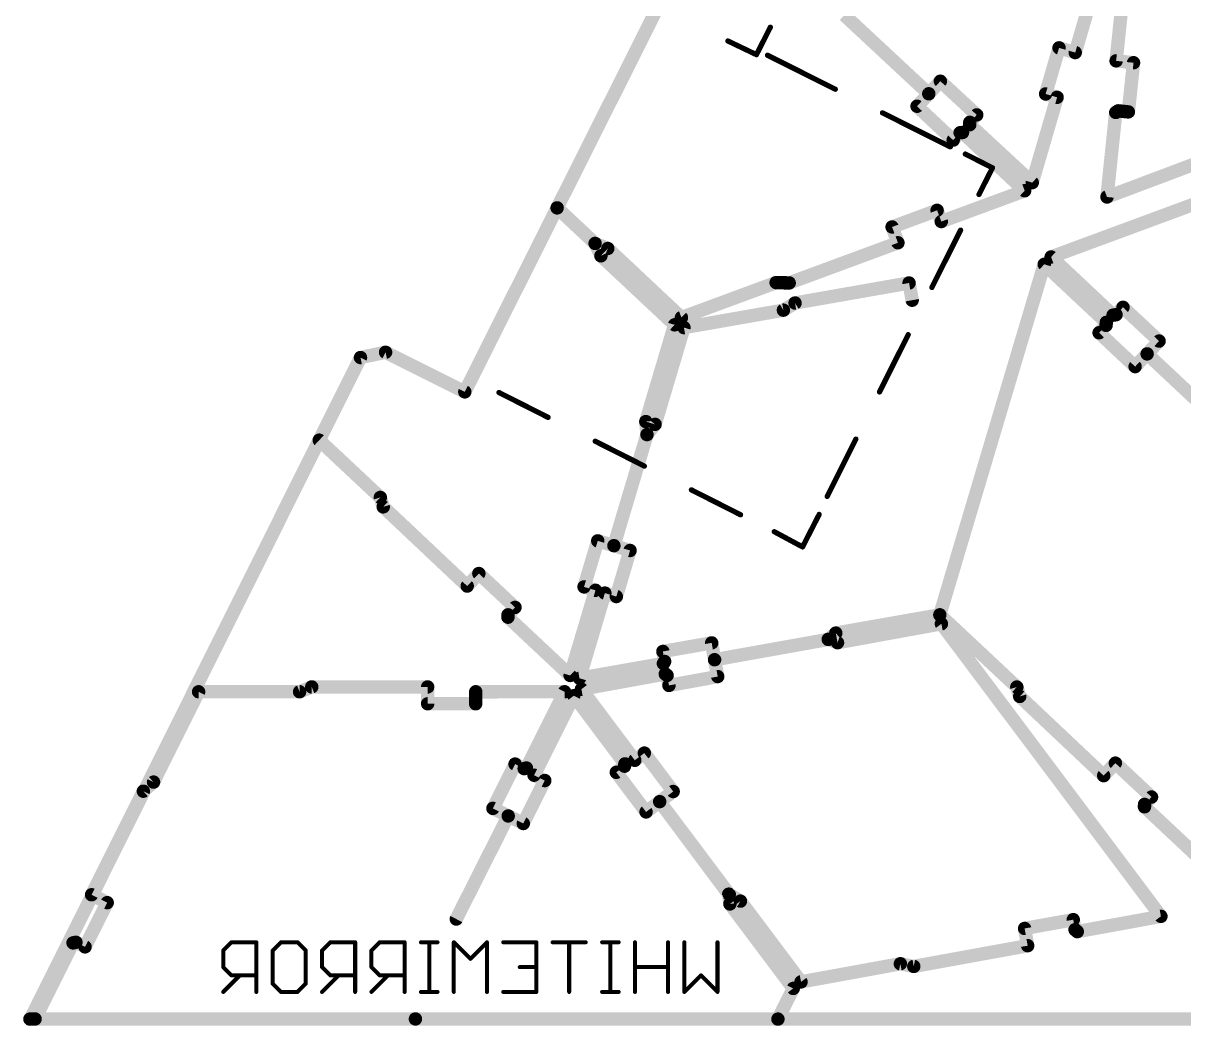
# Model space of a CAD drawing. Extents: x -0.1 to 87.3, y -0.2 to 54.9.
# Drawn here: x -0.11 to 21.86, y -0.1 to 18.88 of the extents above; entities that cross this region are included whole.
import ezdxf

# ---------------------------------------------------------------- set-up
doc = ezdxf.new("R2010")
doc.units = 0
doc.layers.add('115', color=53, linetype='CONTINUOUS')

msp = doc.modelspace()

# ---------------------------------------------------------------- linework, layer by layer
at = {"layer": '115'}
for points, const_width in [([(19.8081, 18.3252), (20.4223, 20.4321)], 0.254), ([(20.8094, 20.3486), (20.5823, 18.1682)], 0.254), ([(11.9, 19.175), (9.9981, 15.3843)], 0.254), ([(15.4361, 19.0347), (17.035, 17.5444)], 0.254), ([(14.0353, 18.8045), (13.7721, 18.2855)], 0.1), ([(13.7721, 18.2855), (13.2316, 18.5447)], 0.1), ([(19.2472, 17.5413), (19.5017, 18.4145)], 0.254), ([(19.5017, 18.4145), (19.8081, 18.3252)], 0.254), ([(15.2648, 17.6313), (13.9814, 18.2743)], 0.1), ([(20.5823, 18.1682), (20.9121, 18.1326)], 0.254), ([(20.9121, 18.1326), (20.8138, 17.2017)], 0.254), ([(20.4094, 15.5905), (26.8917, 18.0293)], 0.254), ([(17.035, 17.5444), (17.2543, 17.783)], 0.254), ([(17.2543, 17.783), (17.9428, 17.1451)], 0.254), ([(17.035, 17.5444), (16.8125, 17.3089)], 0.254), ([(18.9943, 15.8623), (19.465, 17.4778)], 0.254), ([(19.465, 17.4778), (19.2472, 17.5413)], 0.254), ([(16.8125, 17.3089), (17.4972, 16.667)], 0.254), ([(17.4423, 16.5403), (16.1589, 17.1833)], 0.1), ([(17.9428, 17.1451), (17.8117, 17.0036)], 0.254), ([(20.5749, 17.1917), (20.4094, 15.5905)], 0.254), ([(20.622, 17.2217), (20.5749, 17.1917)], 0.254), ([(20.8138, 17.2017), (20.622, 17.2217)], 0.254), ([(17.4972, 16.667), (17.6291, 16.8077)], 0.254), ([(17.6291, 16.8077), (17.6735, 16.8118)], 0.254), ([(17.6735, 16.8118), (18.8507, 15.7082)], 0.254), ([(17.8117, 17.0036), (17.8106, 16.959)], 0.254), ([(17.8106, 16.959), (18.9943, 15.8623)], 0.254), ([(19.3513, 14.4545), (25.8478, 16.8551)], 0.254), ([(17.7275, 16.4035), (18.2413, 16.1422)], 0.1), ([(18.2413, 16.1422), (17.9855, 15.6379)], 0.1), ([(18.8507, 15.7082), (17.2722, 15.1251)], 0.254), ([(9.9981, 15.3843), (8.25, 11.9)], 0.254), ([(10.7171, 14.7102), (9.9981, 15.3843)], 0.254), ([(17.1935, 15.338), (16.3403, 15.0227)], 0.254), ([(17.2722, 15.1251), (17.1935, 15.338)], 0.254), ([(16.3403, 15.0227), (16.451, 14.7234)], 0.254), ([(17.094, 13.8778), (17.6375, 14.9625)], 0.1), ([(10.9576, 14.6152), (10.7171, 14.7102)], 0.254), ([(10.8274, 14.4764), (10.7171, 14.7102)], 0.254), ([(12.3514, 13.3066), (10.9576, 14.6152)], 0.254), ([(16.451, 14.7234), (14.3924, 13.9627)], 0.254), ([(12.2231, 13.1696), (10.8274, 14.4764)], 0.254), ([(20.5248, 13.3525), (19.3513, 14.4545)], 0.254), ([(19.2212, 14.3157), (17.2438, 7.6781)], 0.254), ([(20.3964, 13.2156), (19.2212, 14.3157)], 0.254), ([(14.1448, 13.9693), (12.3514, 13.3066)], 0.254), ([(14.3924, 13.9627), (14.1448, 13.9693)], 0.254), ([(14.5029, 13.5824), (16.662, 13.9621)], 0.254), ([(16.662, 13.9621), (16.7207, 13.6357)], 0.254), ([(14.2826, 13.447), (14.5029, 13.5824)], 0.254), ([(20.7119, 13.5014), (20.58, 13.3607)], 0.254), ([(21.3956, 12.8621), (20.7119, 13.5014)], 0.254), ([(12.3994, 13.1171), (14.2826, 13.447)], 0.254), ([(20.58, 13.3607), (20.5248, 13.3525)], 0.254), ([(11.6772, 11.3373), (12.2231, 13.1696)], 0.254), ([(11.8535, 11.2848), (12.3994, 13.1171)], 0.254), ([(20.2599, 13.0193), (20.3918, 13.16)], 0.254), ([(20.3918, 13.16), (20.3964, 13.2156)], 0.254), ([(16.1026, 11.899), (16.6461, 12.9837)], 0.1), ([(20.9419, 12.3781), (20.2599, 13.0193)], 0.254), ([(21.1697, 12.6192), (21.3956, 12.8621)], 0.254), ([(6.75, 12.65), (6.275, 12.55)], 0.254), ([(6.75, 12.65), (8.25, 11.9)], 0.254), ([(21.1697, 12.6192), (20.9419, 12.3781)], 0.254), ([(22.7689, 11.1199), (21.1697, 12.6192)], 0.254), ([(6.275, 12.55), (0.025, 0.025)], 0.254), ([(9.827, 11.417), (8.8973, 11.8876)], 0.1), ([(11.6997, 11.0906), (11.6772, 11.3373)], 0.254), ([(11.0731, 8.9874), (11.6997, 11.0906)], 0.254), ([(11.6997, 11.0906), (11.8535, 11.2848)], 0.254), ([(5.4941, 10.9851), (6.6505, 9.901)], 0.254), ([(11.649, 10.4949), (10.7193, 10.9655)], 0.1), ([(15.1111, 9.9203), (15.6546, 11.005)], 0.1), ([(6.6505, 9.901), (6.7054, 9.7226)], 0.254), ([(13.4709, 9.5728), (12.5412, 10.0434)], 0.1), ([(6.7054, 9.7226), (8.2955, 8.223)], 0.254), ([(14.6449, 8.9641), (14.9596, 9.5788)], 0.1), ([(14.1097, 9.2519), (14.6449, 8.9641)], 0.1), ([(10.5076, 8.2068), (10.7673, 9.0785)], 0.254), ([(10.7673, 9.0785), (11.0731, 8.9874)], 0.254), ([(11.3789, 8.8963), (11.0731, 8.9874)], 0.254), ([(11.1193, 8.0246), (11.3789, 8.8963)], 0.254), ([(8.2955, 8.223), (8.5162, 8.4602)], 0.254), ([(8.5162, 8.4602), (9.2009, 7.8182)], 0.254), ([(10.2448, 6.5293), (10.725, 8.142)], 0.254), ([(10.4212, 6.4768), (10.9018, 8.0894)], 0.254), ([(10.725, 8.142), (10.5076, 8.2068)], 0.254), ([(10.9018, 8.0894), (11.1193, 8.0246)], 0.254), ([(9.2009, 7.8182), (9.069, 7.6776)], 0.254), ([(9.069, 7.6776), (9.0677, 7.6329)], 0.254), ([(9.0677, 7.6329), (10.2448, 6.5293)], 0.254), ([(17.2438, 7.6781), (15.2747, 7.3317)], 0.254), ([(17.2438, 7.6781), (18.7023, 6.3106)], 0.254), ([(17.2741, 7.5083), (15.3071, 7.1504)], 0.254), ([(21.4304, 1.9682), (17.2741, 7.5083)], 0.254), ([(12.9247, 7.1469), (12.0003, 6.9843)], 0.254), ([(12.9795, 6.8275), (12.9247, 7.1469)], 0.254), ([(15.1311, 7.2125), (12.9795, 6.8275)], 0.254), ([(15.2747, 7.3317), (15.1311, 7.2125)], 0.254), ([(15.3071, 7.1504), (15.1311, 7.2125)], 0.254), ([(12.0003, 6.9843), (12.0337, 6.7943)], 0.254), ([(12.0104, 6.7563), (10.4212, 6.4768)], 0.254), ([(12.0337, 6.7943), (12.0104, 6.7563)], 0.254), ([(12.9795, 6.8275), (13.0388, 6.509)], 0.254), ([(12.0458, 6.5583), (10.4583, 6.2694)], 0.254), ([(12.0809, 6.5307), (12.0458, 6.5583)], 0.254), ([(12.1154, 6.341), (12.0809, 6.5307)], 0.254), ([(13.0388, 6.509), (12.1154, 6.341)], 0.254), ([(5.352, 6.3126), (5.122, 6.2206)], 0.254), ([(7.5466, 6.3126), (5.352, 6.3126)], 0.254), ([(7.5466, 5.9935), (7.5466, 6.3126)], 0.254), ([(10.4583, 6.2694), (11.4683, 4.9235)], 0.254), ([(18.7023, 6.3106), (18.7572, 6.1323)], 0.254), ([(3.2101, 6.2206), (2.3563, 4.51)], 0.254), ([(5.122, 6.2206), (3.2101, 6.2206)], 0.254), ([(10.1389, 6.2206), (8.4561, 6.2204)], 0.254), ([(8.4561, 6.2204), (8.4561, 5.9935)], 0.254), ([(9.4173, 4.7774), (10.1389, 6.2206)], 0.254), ([(10.3139, 6.1463), (9.5615, 4.6412)], 0.254), ([(11.282, 4.8555), (10.3139, 6.1463)], 0.254), ([(18.7572, 6.1323), (20.3473, 4.6326)], 0.254), ([(8.4561, 5.9935), (7.5466, 5.9935)], 0.254), ([(11.4683, 4.9235), (11.6498, 5.0597)], 0.254), ([(11.6498, 5.0597), (12.1956, 4.3321)], 0.254), ([(8.7819, 4.0126), (9.2016, 4.8521)], 0.254), ([(9.2016, 4.8521), (9.3741, 4.7659)], 0.254), ([(9.3741, 4.7659), (9.4173, 4.7774)], 0.254), ([(11.1187, 4.696), (11.273, 4.8117)], 0.254), ([(11.273, 4.8117), (11.282, 4.8555)], 0.254), ([(20.3473, 4.6326), (20.568, 4.8698)], 0.254), ([(20.568, 4.8698), (21.2527, 4.2279)], 0.254), ([(2.3563, 4.51), (2.1636, 4.3375)], 0.254), ([(9.7645, 4.5397), (9.3577, 3.7262)], 0.254), ([(9.5615, 4.6412), (9.7645, 4.5397)], 0.254), ([(11.6819, 3.9452), (11.1187, 4.696)], 0.254), ([(2.1636, 4.3375), (1.1833, 2.3767)], 0.254), ([(12.1956, 4.3321), (11.9403, 4.1406)], 0.254), ([(11.9403, 4.1406), (11.6819, 3.9452)], 0.254), ([(11.9403, 4.1406), (13.2573, 2.3851)], 0.254), ([(13.2466, 2.3881), (11.9403, 4.1406)], 0.254), ([(21.1208, 4.0872), (21.1195, 4.0426)], 0.254), ([(21.2527, 4.2279), (21.1208, 4.0872)], 0.254), ([(8.089, 1.9168), (9.0723, 3.8689)], 0.254), ([(9.0723, 3.8689), (8.7819, 4.0126)], 0.254), ([(9.3577, 3.7262), (9.0723, 3.8689)], 0.254), ([(21.1195, 4.0426), (22.2966, 2.9389)], 0.254), ([(1.1833, 2.3767), (1.4794, 2.2273)], 0.254), ([(13.2698, 2.203), (13.2466, 2.3881)], 0.254), ([(13.2573, 2.3851), (13.4689, 2.2563)], 0.254), ([(1.4794, 2.2273), (1.0596, 1.3906)], 0.254), ([(14.4694, 0.6035), (13.2698, 2.203)], 0.254), ([(13.4689, 2.2563), (14.6163, 0.727)], 0.254), ([(18.8493, 1.739), (19.7704, 1.9053)], 0.254), ([(19.7704, 1.9053), (19.8049, 1.7156)], 0.254), ([(19.8469, 1.6788), (21.4304, 1.9682)], 0.254), ([(18.9074, 1.4124), (18.8493, 1.739)], 0.254), ([(19.8049, 1.7156), (19.8469, 1.6788)], 0.254), ([(0.8325, 1.4654), (0.1138, 0.025)], 0.254), ([(0.8871, 1.4769), (0.8325, 1.4654)], 0.254), ([(1.0596, 1.3906), (0.8871, 1.4769)], 0.254), ([(16.7506, 1.02), (18.9074, 1.4124)], 0.254), ([(3.8327, 1.4772), (3.6759, 1.3204)], 0.0762), ([(3.6759, 1.3204), (3.6759, 1.0069)], 0.0762), ([(4.303, 1.4772), (3.8327, 1.4772)], 0.0762), ([(4.303, 0.5366), (4.303, 1.4772)], 0.0762), ([(4.6115, 1.3204), (4.7682, 1.4772)], 0.0762), ([(4.6115, 0.6934), (4.6115, 1.3204)], 0.0762), ([(4.7682, 1.4772), (5.0818, 1.4772)], 0.0762), ([(5.0818, 1.4772), (5.2385, 1.3204)], 0.0762), ([(5.2385, 1.3204), (5.2385, 0.6934)], 0.0762), ([(5.7037, 1.4772), (5.547, 1.3204)], 0.0762), ([(5.547, 1.3204), (5.547, 1.0069)], 0.0762), ([(6.174, 1.4772), (5.7037, 1.4772)], 0.0762), ([(6.174, 0.5366), (6.174, 1.4772)], 0.0762), ([(6.6393, 1.4772), (6.4825, 1.3204)], 0.0762), ([(6.4825, 1.3204), (6.4825, 1.0069)], 0.0762), ([(7.1096, 1.4772), (6.6393, 1.4772)], 0.0762), ([(7.1096, 0.5366), (7.1096, 1.4772)], 0.0762), ([(7.7332, 1.4772), (7.4197, 1.4772)], 0.0762), ([(7.5765, 0.5366), (7.5765, 1.4772)], 0.0762), ([(8.3552, 1.1637), (8.0417, 1.4772)], 0.0762), ([(8.0417, 1.4772), (8.0417, 0.5366)], 0.0762), ([(8.6688, 1.4772), (8.3552, 1.1637)], 0.0762), ([(8.6688, 0.5366), (8.6688, 1.4772)], 0.0762), ([(8.9772, 1.4772), (9.6043, 1.4772)], 0.0762), ([(9.6043, 1.4772), (9.6043, 0.5366)], 0.0762), ([(10.5398, 1.4772), (9.9127, 1.4772)], 0.0762), ([(10.2263, 0.5366), (10.2263, 1.4772)], 0.0762), ([(11.1635, 1.4772), (10.8499, 1.4772)], 0.0762), ([(11.0067, 0.5366), (11.0067, 1.4772)], 0.0762), ([(11.4719, 1.4772), (11.4719, 0.5366)], 0.0762), ([(12.099, 0.5366), (12.099, 1.4772)], 0.0762), ([(12.4074, 0.5366), (12.4074, 1.4772)], 0.0762), ([(13.0345, 1.4772), (13.0345, 0.5366)], 0.0762), ([(14.6163, 0.727), (16.497, 1.0705)], 0.254), ([(16.497, 1.0705), (16.7506, 1.02)], 0.254), ([(3.6759, 1.0069), (3.8327, 0.8501)], 0.0762), ([(3.9895, 0.8501), (3.6759, 0.5366)], 0.0762), ([(3.8327, 0.8501), (4.303, 0.8501)], 0.0762), ([(5.547, 1.0069), (5.7037, 0.8501)], 0.0762), ([(5.8605, 0.8501), (5.547, 0.5366)], 0.0762), ([(5.7037, 0.8501), (6.174, 0.8501)], 0.0762), ([(6.4825, 1.0069), (6.6393, 0.8501)], 0.0762), ([(6.796, 0.8501), (6.4825, 0.5366)], 0.0762), ([(6.6393, 0.8501), (7.1096, 0.8501)], 0.0762), ([(9.6043, 1.0069), (9.2907, 1.0069)], 0.0762), ([(12.099, 1.0069), (11.4719, 1.0069)], 0.0762), ([(12.721, 0.8501), (12.4074, 0.5366)], 0.0762), ([(13.0345, 0.5366), (12.721, 0.8501)], 0.0762), ([(4.7682, 0.5366), (4.6115, 0.6934)], 0.0762), ([(5.2385, 0.6934), (5.0818, 0.5366)], 0.0762), ([(14.179, 0.0227), (14.4694, 0.6035)], 0.254), ([(5.0818, 0.5366), (4.7682, 0.5366)], 0.0762), ([(7.7332, 0.5366), (7.4197, 0.5366)], 0.0762), ([(9.6043, 0.5366), (8.9772, 0.5366)], 0.0762), ([(11.1635, 0.5366), (10.8499, 0.5366)], 0.0762), ([(0.0158, 0.0227), (7.315, 0.025)], 0.254), ([(0.0158, 0.0227), (14.179, 0.0227)], 0.254), ([(0.025, 0.025), (0.1138, 0.025)], 0.254), ([(7.315, 0.025), (60.25, 0.025)], 0.254), ([(14.179, 0.0227), (24.3879, 0.0227)], 0.254)]:
    msp.add_lwpolyline(points, dxfattribs=dict(at, const_width=const_width))
for points, const_width in [([(14.0576, 18.7932, 1), (14.013, 18.8158)], 0.05), ([(13.2424, 18.5672, 1), (13.2208, 18.5221)], 0.05), ([(19.5195, 18.4755, 1), (19.4839, 18.3536)], 0.127), ([(19.5627, 18.3967, 1), (19.4407, 18.4323)], 0.127), ([(13.7498, 18.2968, 1), (13.7944, 18.2742)], 0.05), ([(13.7613, 18.2629, 1), (13.7829, 18.308)], 0.05), ([(13.9926, 18.2967, 1), (13.9702, 18.252)], 0.05), ([(19.7471, 18.343, 1), (19.869, 18.3074)], 0.127), ([(19.7903, 18.2642, 1), (19.8259, 18.3862)], 0.127), ([(20.5891, 18.2313, 1), (20.5754, 18.1051)], 0.127), ([(20.9752, 18.1259, 1), (20.8489, 18.1392)], 0.127), ([(20.9052, 18.0694, 1), (20.9189, 18.1957)], 0.127), ([(20.5191, 18.1748, 1), (20.6454, 18.1616)], 0.127), ([(17.2974, 17.8296, 1), (17.2111, 17.7364)], 0.127), ([(17.301, 17.74, 1), (17.2075, 17.826)], 0.127), ([(15.2536, 17.6089, 1), (15.276, 17.6536)], 0.05), ([(16.9882, 17.5874, 1), (17.0818, 17.5015)], 0.127), ([(17.0812, 17.5008, 1), (16.9888, 17.5881)], 0.127), ([(16.9917, 17.498, 1), (17.0783, 17.5909)], 0.127), ([(19.2649, 17.6023, 1), (19.2294, 17.4803)], 0.127), ([(19.1862, 17.5591, 1), (19.3081, 17.5235)], 0.127), ([(19.5259, 17.46, 1), (19.404, 17.4956)], 0.127), ([(19.4472, 17.4168, 1), (19.4828, 17.5388)], 0.127), ([(16.8559, 17.3553, 1), (16.769, 17.2626)], 0.127), ([(16.7663, 17.3526, 1), (16.8586, 17.2653)], 0.127), ([(16.1701, 17.2057, 1), (16.1477, 17.161)], 0.05), ([(17.9893, 17.1019, 1), (17.8962, 17.1882)], 0.127), ([(17.8996, 17.0985, 1), (17.9859, 17.1916)], 0.127), ([(20.5408, 17.2452, 1), (20.609, 17.1381)], 0.127), ([(20.6381, 17.1852, 1), (20.5117, 17.1982)], 0.127), ([(20.6285, 17.2848, 1), (20.6154, 17.1585)], 0.127), ([(20.6561, 17.1681, 1), (20.5878, 17.2752)], 0.127), ([(20.7506, 17.2084, 1), (20.8769, 17.195)], 0.127), ([(20.8072, 17.1385, 1), (20.8204, 17.2649)], 0.127), ([(17.6232, 16.8709, 1), (17.635, 16.7445)], 0.127), ([(17.6754, 16.7643, 1), (17.5827, 16.8511)], 0.127), ([(17.7169, 16.8582, 1), (17.6301, 16.7655)], 0.127), ([(17.6794, 16.7486, 1), (17.6676, 16.8751)], 0.127), ([(17.8538, 17.0055, 1), (17.7675, 16.9124)], 0.127), ([(17.7472, 16.9604, 1), (17.8741, 16.9575)], 0.127), ([(17.8752, 17.0021, 1), (17.7482, 17.005)], 0.127), ([(17.7651, 17.0467, 1), (17.8582, 16.9604)], 0.127), ([(17.4508, 16.7104, 1), (17.5435, 16.6236)], 0.127), ([(17.4537, 16.6207, 1), (17.5406, 16.7133)], 0.127), ([(17.4311, 16.5179, 1), (17.4535, 16.5626)], 0.05), ([(17.7389, 16.4257, 1), (17.7162, 16.3812)], 0.05), ([(18.2636, 16.1308, 1), (18.219, 16.1535)], 0.05), ([(18.2299, 16.1199, 1), (18.2526, 16.1644)], 0.05), ([(18.8727, 15.6486, 1), (18.8287, 15.7678)], 0.127), ([(18.9333, 15.88, 1), (19.0552, 15.8445)], 0.127), ([(18.9511, 15.8157, 1), (19.0374, 15.9088)], 0.127), ([(17.9632, 15.6492, 1), (18.0078, 15.6266)], 0.05), ([(18.8072, 15.6619, 1), (18.8941, 15.7545)], 0.127), ([(20.387, 15.6499, 1), (20.4317, 15.531)], 0.127), ([(20.3462, 15.597, 1), (20.4725, 15.5839)], 0.127), ([(9.9414, 15.4128, 1), (10.0549, 15.3558)], 0.127), ([(10.0416, 15.4306, 1), (9.9547, 15.338)], 0.127), ([(10.0549, 15.3558, 1), (9.9414, 15.4128)], 0.127), ([(17.2531, 15.36, 1), (17.1339, 15.316)], 0.127), ([(17.2155, 15.2784, 1), (17.1715, 15.3975)], 0.127), ([(17.2502, 15.1847, 1), (17.2942, 15.0656)], 0.127), ([(17.2126, 15.1031, 1), (17.3317, 15.1472)], 0.127), ([(16.3183, 15.0823, 1), (16.3624, 14.9631)], 0.127), ([(16.3999, 15.0447, 1), (16.2808, 15.0007)], 0.127), ([(17.6599, 14.9513, 1), (17.6151, 14.9737)], 0.05), ([(10.7404, 14.7693, 1), (10.6938, 14.6512)], 0.127), ([(10.7745, 14.7373, 1), (10.6597, 14.6831)], 0.127), ([(10.6737, 14.6639, 1), (10.7605, 14.7565)], 0.127), ([(11.001, 14.6615, 1), (10.9141, 14.5689)], 0.127), ([(10.9342, 14.5561, 1), (10.9809, 14.6742)], 0.127), ([(16.3914, 14.7013, 1), (16.5105, 14.7454)], 0.127), ([(16.473, 14.6638, 1), (16.4289, 14.7829)], 0.127), ([(10.8708, 14.5227, 1), (10.784, 14.43)], 0.127), ([(10.77, 14.4493, 1), (10.8848, 14.5035)], 0.127), ([(19.3948, 14.5008, 1), (19.3078, 14.4082)], 0.127), ([(19.3293, 14.514, 1), (19.3733, 14.3949)], 0.127), ([(19.2646, 14.362, 1), (19.1778, 14.2693)], 0.127), ([(19.282, 14.2975, 1), (19.1603, 14.3338)], 0.127), ([(14.1465, 14.0327, 1), (14.1431, 13.9058)], 0.127), ([(14.1668, 13.9097, 1), (14.1228, 14.0288)], 0.127), ([(14.3704, 14.0222, 1), (14.4144, 13.9031)], 0.127), ([(14.3907, 13.8992, 1), (14.3941, 14.0262)], 0.127), ([(16.7245, 13.9734, 1), (16.5995, 13.9509)], 0.127), ([(16.673, 13.8996, 1), (16.651, 14.0247)], 0.127), ([(17.0717, 13.889, 1), (17.1164, 13.8666)], 0.05), ([(14.4919, 13.6449, 1), (14.5139, 13.5198)], 0.127), ([(14.5362, 13.5283, 1), (14.4697, 13.6365)], 0.127), ([(16.6582, 13.6244, 1), (16.7832, 13.6469)], 0.127), ([(20.7553, 13.5478, 1), (20.6685, 13.455)], 0.127), ([(20.7582, 13.4579, 1), (20.6656, 13.5448)], 0.127), ([(12.3294, 13.3661, 1), (12.3735, 13.247)], 0.127), ([(12.308, 13.2603, 1), (12.3949, 13.3529)], 0.127), ([(14.2494, 13.5011, 1), (14.3158, 13.3929)], 0.127), ([(14.2936, 13.3845, 1), (14.2716, 13.5096)], 0.127), ([(20.5155, 13.4154, 1), (20.534, 13.2897)], 0.127), ([(20.4813, 13.3062, 1), (20.5682, 13.3988)], 0.127), ([(20.5337, 13.4041, 1), (20.6263, 13.3172)], 0.127), ([(20.5893, 13.2979, 1), (20.5707, 13.4235)], 0.127), ([(12.2839, 13.1515, 1), (12.1622, 13.1878)], 0.127), ([(12.1796, 13.1233, 1), (12.2665, 13.216)], 0.127), ([(12.3884, 13.1796, 1), (12.4103, 13.0545)], 0.127), ([(12.4602, 13.099, 1), (12.3385, 13.1352)], 0.127), ([(20.3285, 13.1652, 1), (20.4551, 13.1547)], 0.127), ([(20.4597, 13.2104, 1), (20.3331, 13.2208)], 0.127), ([(20.4381, 13.1165, 1), (20.3455, 13.2034)], 0.127), ([(20.353, 13.1692, 1), (20.4398, 13.2619)], 0.127), ([(16.6684, 12.9725, 1), (16.6237, 12.9949)], 0.05), ([(20.3034, 13.0655, 1), (20.2164, 12.973)], 0.127), ([(20.2136, 13.0627, 1), (20.3062, 12.9758)], 0.127), ([(21.4421, 12.8188, 1), (21.3491, 12.9054)], 0.127), ([(21.3523, 12.8157, 1), (21.439, 12.9085)], 0.127), ([(6.7784, 12.7068, 1), (6.7216, 12.5932)], 0.127), ([(6.7631, 12.5879, 1), (6.7369, 12.7121)], 0.127), ([(21.2131, 12.6656, 1), (21.1262, 12.5729)], 0.127), ([(21.2158, 12.5756, 1), (21.1235, 12.6628)], 0.127), ([(6.2619, 12.6121, 1), (6.2881, 12.4879)], 0.127), ([(6.3318, 12.5216, 1), (6.2182, 12.5784)], 0.127), ([(21.1232, 12.6625, 1), (21.2162, 12.576)], 0.127), ([(20.8957, 12.4217, 1), (20.988, 12.3345)], 0.127), ([(20.8984, 12.3318, 1), (20.9853, 12.4244)], 0.127), ([(8.1932, 11.9285, 1), (8.3068, 11.8715)], 0.127), ([(8.2216, 11.8432, 1), (8.2784, 11.9568)], 0.127), ([(8.9086, 11.9099, 1), (8.886, 11.8653)], 0.05), ([(16.0802, 11.9102, 1), (16.1249, 11.8878)], 0.05), ([(9.8157, 11.3947, 1), (9.8383, 11.4393)], 0.05), ([(11.7404, 11.3431, 1), (11.614, 11.3316)], 0.127), ([(11.6163, 11.3555, 1), (11.738, 11.3192)], 0.127), ([(11.7605, 11.0725, 1), (11.6388, 11.1088)], 0.127), ([(11.7927, 11.3029, 1), (11.9144, 11.2667)], 0.127), ([(11.9033, 11.2454, 1), (11.8038, 11.3242)], 0.127), ([(5.5376, 11.0315, 1), (5.4507, 10.9388)], 0.127), ([(10.7305, 10.9878, 1), (10.708, 10.9432)], 0.05), ([(11.6499, 11.1301, 1), (11.7495, 11.0512)], 0.127), ([(11.6365, 11.0849, 1), (11.7629, 11.0964)], 0.127), ([(15.677, 10.9938, 1), (15.6323, 11.0162)], 0.05), ([(11.6377, 10.4726, 1), (11.6603, 10.5172)], 0.05), ([(6.7112, 9.9197, 1), (6.5898, 9.8823)], 0.127), ([(6.607, 9.8547, 1), (6.6939, 9.9473)], 0.127), ([(12.5525, 10.0657, 1), (12.5299, 10.0211)], 0.05), ([(15.0888, 9.9315, 1), (15.1335, 9.9091)], 0.05), ([(6.7489, 9.7688, 1), (6.6618, 9.6764)], 0.127), ([(6.6447, 9.704, 1), (6.766, 9.7413)], 0.127), ([(13.4596, 9.5505, 1), (13.4822, 9.5952)], 0.05), ([(14.9818, 9.5674, 1), (14.9373, 9.5902)], 0.05), ([(14.1215, 9.2739, 1), (14.0979, 9.2299)], 0.05), ([(10.7854, 9.1394, 1), (10.7491, 9.0177)], 0.127), ([(10.8281, 9.0604, 1), (10.7064, 9.0966)], 0.127), ([(11.0912, 9.0483, 1), (11.055, 8.9266)], 0.127), ([(11.0123, 9.0055, 1), (11.134, 8.9693)], 0.127), ([(11.055, 8.9266, 1), (11.0912, 9.0483)], 0.127), ([(11.4398, 8.8782, 1), (11.3181, 8.9144)], 0.127), ([(11.3608, 8.8354, 1), (11.3971, 8.9572)], 0.127), ([(14.633, 8.942, 1), (14.6567, 8.9861)], 0.05), ([(14.6226, 8.9754, 1), (14.6671, 8.9527)], 0.05), ([(8.5596, 8.5065, 1), (8.4727, 8.4139)], 0.127), ([(8.5627, 8.417, 1), (8.4697, 8.5035)], 0.127), ([(8.249, 8.2662, 1), (8.342, 8.1797)], 0.127), ([(8.2519, 8.1768, 1), (8.3391, 8.2692)], 0.127), ([(10.5257, 8.2677, 1), (10.4894, 8.146)], 0.127), ([(10.4467, 8.225, 1), (10.5684, 8.1887)], 0.127), ([(10.7859, 8.1239, 1), (10.6642, 8.1602)], 0.127), ([(10.7069, 8.0812, 1), (10.7432, 8.2029)], 0.127), ([(10.9199, 8.1502, 1), (10.8837, 8.0285)], 0.127), ([(10.9627, 8.0712, 1), (10.841, 8.1075)], 0.127), ([(11.1011, 7.9637, 1), (11.1374, 8.0855)], 0.127), ([(9.2472, 7.7748, 1), (9.1545, 7.8617)], 0.127), ([(9.1574, 7.7719, 1), (9.2443, 7.8646)], 0.127), ([(11.0584, 8.0427, 1), (11.1801, 8.0065)], 0.127), ([(9.1111, 7.6793, 1), (9.0242, 7.5866)], 0.127), ([(9.0042, 7.6348, 1), (9.1311, 7.6311)], 0.127), ([(9.0226, 7.721, 1), (9.1153, 7.6341)], 0.127), ([(9.1324, 7.6757, 1), (9.0055, 7.6794)], 0.127), ([(17.2872, 7.7244, 1), (17.2003, 7.6317)], 0.127), ([(17.1829, 7.6962, 1), (17.3046, 7.6599)], 0.127), ([(17.2548, 7.6155, 1), (17.2328, 7.7406)], 0.127), ([(17.3249, 7.5464, 1), (17.2233, 7.4702)], 0.127), ([(17.2855, 7.4459, 1), (17.2628, 7.5708)], 0.127), ([(12.9873, 7.1576, 1), (12.8621, 7.1361)], 0.127), ([(12.9357, 7.0843, 1), (12.9137, 7.2094)], 0.127), ([(15.1523, 7.2724, 1), (15.11, 7.1526)], 0.127), ([(15.0906, 7.2613, 1), (15.1717, 7.1637)], 0.127), ([(15.1423, 7.15, 1), (15.12, 7.275)], 0.127), ([(15.2637, 7.3943, 1), (15.2857, 7.2692)], 0.127), ([(15.3152, 7.2829, 1), (15.2341, 7.3806)], 0.127), ([(15.2957, 7.2129, 1), (15.3185, 7.0879)], 0.127), ([(15.286, 7.0905, 1), (15.3282, 7.2103)], 0.127), ([(12.0628, 6.9953, 1), (11.9377, 6.9733)], 0.127), ([(11.9893, 7.0468, 1), (12.0113, 6.9217)], 0.127), ([(11.9562, 6.7895, 1), (12.0645, 6.7231)], 0.127), ([(11.9712, 6.7833, 1), (12.0962, 6.8053)], 0.127), ([(12.0878, 6.7611, 1), (11.9796, 6.8275)], 0.127), ([(12.0214, 6.6937, 1), (11.9994, 6.8188)], 0.127), ([(13.042, 6.8391, 1), (12.9171, 6.8159)], 0.127), ([(12.9684, 6.89, 1), (12.9907, 6.765)], 0.127), ([(12.917, 6.8168, 1), (13.0421, 6.8383)], 0.127), ([(10.184, 6.5474, 1), (10.3057, 6.5112)], 0.127), ([(10.2014, 6.483, 1), (10.2882, 6.5756)], 0.127), ([(10.4102, 6.5393, 1), (10.4321, 6.4142)], 0.127), ([(12.085, 6.6082, 1), (12.0065, 6.5084)], 0.127), ([(12.1433, 6.5421, 1), (12.0184, 6.5193)], 0.127), ([(12.0571, 6.4958, 1), (12.0344, 6.6208)], 0.127), ([(12.0416, 6.4808, 1), (12.1201, 6.5806)], 0.127), ([(13.0502, 6.4465, 1), (13.0274, 6.5715)], 0.127), ([(5.352, 6.3761, 1), (5.352, 6.2491)], 0.127), ([(5.3756, 6.2537, 1), (5.3284, 6.3716)], 0.127), ([(7.6101, 6.3126, 1), (7.4831, 6.3126)], 0.127), ([(7.5466, 6.2491, 1), (7.5466, 6.3761)], 0.127), ([(10.3603, 6.4949, 1), (10.482, 6.4586)], 0.127), ([(10.509, 6.3075, 1), (10.4075, 6.2313)], 0.127), ([(10.4469, 6.3319, 1), (10.4696, 6.207)], 0.127), ([(12.104, 6.4034, 1), (12.1268, 6.2785)], 0.127), ([(12.0529, 6.3296, 1), (12.1779, 6.3523)], 0.127), ([(12.9764, 6.4974, 1), (13.1012, 6.5206)], 0.127), ([(18.763, 6.3293, 1), (18.6416, 6.2919)], 0.127), ([(18.6589, 6.2643, 1), (18.7457, 6.3569)], 0.127), ([(3.2101, 6.2841, 1), (3.2101, 6.1571)], 0.127), ([(3.2669, 6.1923, 1), (3.1533, 6.249)], 0.127), ([(5.0984, 6.2796, 1), (5.1456, 6.1617)], 0.127), ([(5.122, 6.1571, 1), (5.122, 6.2841)], 0.127), ([(8.4561, 6.2839, 1), (8.4561, 6.1569)], 0.127), ([(8.5196, 6.2204, 1), (8.3926, 6.2204)], 0.127), ([(10.1957, 6.1922, 1), (10.0821, 6.249)], 0.127), ([(10.1389, 6.1571, 1), (10.1389, 6.2841)], 0.127), ([(10.3646, 6.1845, 1), (10.2631, 6.1082)], 0.127), ([(10.3707, 6.118, 1), (10.257, 6.1747)], 0.127), ([(18.8007, 6.1785, 1), (18.7136, 6.0861)], 0.127), ([(18.6965, 6.1136, 1), (18.8179, 6.1509)], 0.127), ([(7.5466, 6.057, 1), (7.5466, 5.93)], 0.127), ([(7.4831, 5.9935, 1), (7.6101, 5.9935)], 0.127), ([(8.3926, 5.9935, 1), (8.5196, 5.9935)], 0.127), ([(8.4561, 5.93, 1), (8.4561, 6.057)], 0.127), ([(11.7005, 5.0978, 1), (11.599, 5.0216)], 0.127), ([(11.6879, 5.0089, 1), (11.6116, 5.1105)], 0.127), ([(9.23, 4.9089, 1), (9.1732, 4.7953)], 0.127), ([(9.2584, 4.8237, 1), (9.1448, 4.8805)], 0.127), ([(9.3578, 4.8272, 1), (9.3905, 4.7045)], 0.127), ([(9.3457, 4.7091, 1), (9.4025, 4.8227)], 0.127), ([(9.3605, 4.8058, 1), (9.4741, 4.749)], 0.127), ([(9.4336, 4.716, 1), (9.4009, 4.8387)], 0.127), ([(11.2108, 4.8246, 1), (11.3352, 4.7989)], 0.127), ([(11.3442, 4.8427, 1), (11.2198, 4.8683)], 0.127), ([(11.2312, 4.8174, 1), (11.3328, 4.8936)], 0.127), ([(11.3111, 4.7609, 1), (11.2349, 4.8626)], 0.127), ([(11.4302, 4.9743, 1), (11.5064, 4.8727)], 0.127), ([(11.4175, 4.8854, 1), (11.519, 4.9616)], 0.127), ([(20.6114, 4.9162, 1), (20.5245, 4.8235)], 0.127), ([(20.6145, 4.8266, 1), (20.5215, 4.9131)], 0.127), ([(2.3986, 4.4627, 1), (2.3139, 4.5573)], 0.127), ([(9.5899, 4.698, 1), (9.5331, 4.5844)], 0.127), ([(9.5047, 4.6695, 1), (9.6183, 4.6128)], 0.127), ([(9.8213, 4.5113, 1), (9.7077, 4.5681)], 0.127), ([(9.7361, 4.4829, 1), (9.7929, 4.5965)], 0.127), ([(11.1695, 4.7341, 1), (11.0679, 4.6579)], 0.127), ([(11.0806, 4.7468, 1), (11.1568, 4.6452)], 0.127), ([(20.3008, 4.6758, 1), (20.3938, 4.5893)], 0.127), ([(20.3037, 4.5864, 1), (20.3909, 4.6788)], 0.127), ([(2.1213, 4.3848, 1), (2.206, 4.2902)], 0.127), ([(2.2204, 4.3091, 1), (2.1068, 4.3659)], 0.127), ([(2.2994, 4.5384, 1), (2.4131, 4.4816)], 0.127), ([(12.1448, 4.294, 1), (12.2464, 4.3702)], 0.127), ([(12.2337, 4.2813, 1), (12.1575, 4.3829)], 0.127), ([(11.9911, 4.1787, 1), (11.8895, 4.1025)], 0.127), ([(11.9912, 4.1786, 1), (11.8894, 4.1026)], 0.127), ([(11.9022, 4.1914, 1), (11.9784, 4.0898)], 0.127), ([(11.9786, 4.09, 1), (11.902, 4.1912)], 0.127), ([(21.0744, 4.1306, 1), (21.1671, 4.0437)], 0.127), ([(21.1842, 4.0853, 1), (21.0573, 4.089)], 0.127), ([(21.299, 4.1844, 1), (21.2064, 4.2713)], 0.127), ([(21.2092, 4.1815, 1), (21.2961, 4.2742)], 0.127), ([(8.8101, 4.0695, 1), (8.7537, 3.9557)], 0.127), ([(8.7251, 4.041, 1), (8.8387, 3.9842)], 0.127), ([(9.1007, 3.9257, 1), (9.0439, 3.8121)], 0.127), ([(9.129, 3.8403, 1), (9.0155, 3.8974)], 0.127), ([(9.0441, 3.812, 1), (9.1004, 3.9258)], 0.127), ([(11.6436, 3.9958, 1), (11.7202, 3.8945)], 0.127), ([(11.6311, 3.9071, 1), (11.7327, 3.9833)], 0.127), ([(21.1629, 4.0889, 1), (21.076, 3.9962)], 0.127), ([(21.056, 4.0444, 1), (21.183, 4.0407)], 0.127), ([(9.3009, 3.7546, 1), (9.4145, 3.6978)], 0.127), ([(9.3293, 3.6694, 1), (9.3861, 3.783)], 0.127), ([(1.2119, 2.4334, 1), (1.1546, 2.3201)], 0.127), ([(1.1265, 2.4051, 1), (1.2401, 2.3484)], 0.127), ([(13.3096, 2.396, 1), (13.1836, 2.3803)], 0.127), ([(13.2903, 2.4394, 1), (13.2243, 2.3309)], 0.127), ([(13.1957, 2.3502, 1), (13.2975, 2.4261)], 0.127), ([(13.2065, 2.347, 1), (13.3081, 2.4232)], 0.127), ([(1.5361, 2.1988, 1), (1.4226, 2.2557)], 0.127), ([(1.4508, 2.1706, 1), (1.508, 2.2839)], 0.127), ([(13.3206, 2.2411, 1), (13.219, 2.1649)], 0.127), ([(13.2068, 2.1951, 1), (13.3328, 2.2109)], 0.127), ([(13.5197, 2.2944, 1), (13.4181, 2.2182)], 0.127), ([(13.4359, 2.2021, 1), (13.5019, 2.3106)], 0.127), ([(8.0323, 1.9453, 1), (8.1457, 1.8882)], 0.127), ([(19.8329, 1.9167, 1), (19.7079, 1.8939)], 0.127), ([(19.7817, 1.8428, 1), (19.7591, 1.9678)], 0.127), ([(21.3796, 1.9301, 1), (21.4812, 2.0063)], 0.127), ([(21.4418, 1.9057, 1), (21.419, 2.0307)], 0.127), ([(18.9118, 1.7501, 1), (18.7868, 1.7279)], 0.127), ([(18.838, 1.8015, 1), (18.8606, 1.6765)], 0.127), ([(19.8468, 1.7633, 1), (19.7631, 1.6678)], 0.127), ([(19.7424, 1.7042, 1), (19.8674, 1.7269)], 0.127), ([(19.8355, 1.7412, 1), (19.8583, 1.6163)], 0.127), ([(19.805, 1.631, 1), (19.8888, 1.7265)], 0.127), ([(0.8194, 1.5275, 1), (0.8456, 1.4032)], 0.127), ([(0.8893, 1.437, 1), (0.7757, 1.4937)], 0.127), ([(0.9155, 1.5337, 1), (0.8587, 1.4201)], 0.127), ([(0.9002, 1.4147, 1), (0.874, 1.539)], 0.127), ([(18.9188, 1.3499, 1), (18.896, 1.4749)], 0.127), ([(1.0029, 1.4191, 1), (1.1164, 1.3621)], 0.127), ([(1.0312, 1.3338, 1), (1.088, 1.4474)], 0.127), ([(3.695, 1.3204, 1), (3.6569, 1.3204)], 0.0381), ([(3.6625, 1.3339, 1), (3.6894, 1.307)], 0.0381), ([(3.8327, 1.4962, 1), (3.8327, 1.4581)], 0.0381), ([(3.8462, 1.4637, 1), (3.8192, 1.4907)], 0.0381), ([(4.3221, 1.4772, 1), (4.284, 1.4772)], 0.0381), ([(4.303, 1.4581, 1), (4.303, 1.4962)], 0.0381), ([(4.6305, 1.3204, 1), (4.5924, 1.3204)], 0.0381), ([(4.598, 1.3339, 1), (4.6249, 1.307)], 0.0381), ([(4.7682, 1.4962, 1), (4.7682, 1.4581)], 0.0381), ([(4.7817, 1.4637, 1), (4.7548, 1.4907)], 0.0381), ([(5.0952, 1.4907, 1), (5.0683, 1.4637)], 0.0381), ([(5.0818, 1.4581, 1), (5.0818, 1.4962)], 0.0381), ([(5.2576, 1.3204, 1), (5.2195, 1.3204)], 0.0381), ([(5.2251, 1.307, 1), (5.252, 1.3339)], 0.0381), ([(5.566, 1.3204, 1), (5.5279, 1.3204)], 0.0381), ([(5.5335, 1.3339, 1), (5.5604, 1.307)], 0.0381), ([(5.7037, 1.4962, 1), (5.7037, 1.4581)], 0.0381), ([(5.7172, 1.4637, 1), (5.6903, 1.4907)], 0.0381), ([(6.1931, 1.4772, 1), (6.155, 1.4772)], 0.0381), ([(6.174, 1.4581, 1), (6.174, 1.4962)], 0.0381), ([(6.5015, 1.3204, 1), (6.4634, 1.3204)], 0.0381), ([(6.469, 1.3339, 1), (6.496, 1.307)], 0.0381), ([(6.6393, 1.4962, 1), (6.6393, 1.4581)], 0.0381), ([(6.6527, 1.4637, 1), (6.6258, 1.4907)], 0.0381), ([(7.1286, 1.4772, 1), (7.0905, 1.4772)], 0.0381), ([(7.1096, 1.4581, 1), (7.1096, 1.4962)], 0.0381), ([(7.4197, 1.4962, 1), (7.4197, 1.4581)], 0.0381), ([(7.5955, 1.4772, 1), (7.5574, 1.4772)], 0.0381), ([(7.7332, 1.4581, 1), (7.7332, 1.4962)], 0.0381), ([(8.0552, 1.4907, 1), (8.0282, 1.4637)], 0.0381), ([(8.0607, 1.4772, 1), (8.0226, 1.4772)], 0.0381), ([(8.6878, 1.4772, 1), (8.6497, 1.4772)], 0.0381), ([(8.6822, 1.4637, 1), (8.6553, 1.4907)], 0.0381), ([(8.9772, 1.4962, 1), (8.9772, 1.4581)], 0.0381), ([(9.6233, 1.4772, 1), (9.5852, 1.4772)], 0.0381), ([(9.6043, 1.4581, 1), (9.6043, 1.4962)], 0.0381), ([(9.9127, 1.4962, 1), (9.9127, 1.4581)], 0.0381), ([(10.2453, 1.4772, 1), (10.2072, 1.4772)], 0.0381), ([(10.5398, 1.4581, 1), (10.5398, 1.4962)], 0.0381), ([(10.8499, 1.4962, 1), (10.8499, 1.4581)], 0.0381), ([(11.0258, 1.4772, 1), (10.9877, 1.4772)], 0.0381), ([(11.1635, 1.4581, 1), (11.1635, 1.4962)], 0.0381), ([(11.491, 1.4772, 1), (11.4529, 1.4772)], 0.0381), ([(12.118, 1.4772, 1), (12.0799, 1.4772)], 0.0381), ([(12.4265, 1.4772, 1), (12.3884, 1.4772)], 0.0381), ([(13.0536, 1.4772, 1), (13.0155, 1.4772)], 0.0381), ([(18.8449, 1.4013, 1), (18.9699, 1.4235)], 0.127), ([(8.3418, 1.1771, 1), (8.3687, 1.1502)], 0.0381), ([(8.3418, 1.1502, 1), (8.3687, 1.1771)], 0.0381), ([(16.5094, 1.1328, 1), (16.4846, 1.0083)], 0.127), ([(16.5084, 1.0081, 1), (16.4856, 1.133)], 0.127), ([(16.7392, 1.0824, 1), (16.762, 0.9575)], 0.127), ([(16.7382, 0.9577, 1), (16.763, 1.0822)], 0.127), ([(3.6894, 1.0204, 1), (3.6625, 0.9934)], 0.0381), ([(3.6569, 1.0069, 1), (3.695, 1.0069)], 0.0381), ([(3.8327, 0.8692, 1), (3.8327, 0.8311)], 0.0381), ([(3.8192, 0.8367, 1), (3.8462, 0.8636)], 0.0381), ([(4.0029, 0.8367, 1), (3.976, 0.8636)], 0.0381), ([(4.303, 0.8311, 1), (4.303, 0.8692)], 0.0381), ([(5.5604, 1.0204, 1), (5.5335, 0.9934)], 0.0381), ([(5.5279, 1.0069, 1), (5.566, 1.0069)], 0.0381), ([(5.7037, 0.8692, 1), (5.7037, 0.8311)], 0.0381), ([(5.6903, 0.8367, 1), (5.7172, 0.8636)], 0.0381), ([(5.874, 0.8367, 1), (5.847, 0.8636)], 0.0381), ([(6.174, 0.8311, 1), (6.174, 0.8692)], 0.0381), ([(6.496, 1.0204, 1), (6.469, 0.9934)], 0.0381), ([(6.4634, 1.0069, 1), (6.5015, 1.0069)], 0.0381), ([(6.6393, 0.8692, 1), (6.6393, 0.8311)], 0.0381), ([(6.6258, 0.8367, 1), (6.6527, 0.8636)], 0.0381), ([(6.8095, 0.8367, 1), (6.7826, 0.8636)], 0.0381), ([(7.1096, 0.8311, 1), (7.1096, 0.8692)], 0.0381), ([(9.2907, 1.0259, 1), (9.2907, 0.9878)], 0.0381), ([(9.6043, 0.9878, 1), (9.6043, 1.0259)], 0.0381), ([(11.4719, 1.0259, 1), (11.4719, 0.9878)], 0.0381), ([(12.099, 0.9878, 1), (12.099, 1.0259)], 0.0381), ([(12.7344, 0.8636, 1), (12.7075, 0.8367)], 0.0381), ([(12.7344, 0.8367, 1), (12.7075, 0.8636)], 0.0381), ([(4.5924, 0.6934, 1), (4.6305, 0.6934)], 0.0381), ([(4.6249, 0.7068, 1), (4.598, 0.6799)], 0.0381), ([(5.2195, 0.6934, 1), (5.2576, 0.6934)], 0.0381), ([(5.252, 0.6799, 1), (5.2251, 0.7068)], 0.0381), ([(14.5262, 0.5751, 1), (14.4126, 0.6319)], 0.127), ([(14.4186, 0.5654, 1), (14.5202, 0.6416)], 0.127), ([(14.6048, 0.7895, 1), (14.6277, 0.6645)], 0.127), ([(14.5655, 0.6889, 1), (14.667, 0.7651)], 0.127), ([(3.6625, 0.5501, 1), (3.6894, 0.5231)], 0.0381), ([(4.284, 0.5366, 1), (4.3221, 0.5366)], 0.0381), ([(4.7682, 0.5556, 1), (4.7682, 0.5175)], 0.0381), ([(4.7548, 0.5231, 1), (4.7817, 0.5501)], 0.0381), ([(5.0683, 0.5501, 1), (5.0952, 0.5231)], 0.0381), ([(5.0818, 0.5175, 1), (5.0818, 0.5556)], 0.0381), ([(5.5335, 0.5501, 1), (5.5604, 0.5231)], 0.0381), ([(6.155, 0.5366, 1), (6.1931, 0.5366)], 0.0381), ([(6.469, 0.5501, 1), (6.496, 0.5231)], 0.0381), ([(7.0905, 0.5366, 1), (7.1286, 0.5366)], 0.0381), ([(7.4197, 0.5556, 1), (7.4197, 0.5175)], 0.0381), ([(7.5574, 0.5366, 1), (7.5955, 0.5366)], 0.0381), ([(7.7332, 0.5175, 1), (7.7332, 0.5556)], 0.0381), ([(8.0226, 0.5366, 1), (8.0607, 0.5366)], 0.0381), ([(8.6497, 0.5366, 1), (8.6878, 0.5366)], 0.0381), ([(8.9772, 0.5556, 1), (8.9772, 0.5175)], 0.0381), ([(9.5852, 0.5366, 1), (9.6233, 0.5366)], 0.0381), ([(9.6043, 0.5175, 1), (9.6043, 0.5556)], 0.0381), ([(10.2072, 0.5366, 1), (10.2453, 0.5366)], 0.0381), ([(10.8499, 0.5556, 1), (10.8499, 0.5175)], 0.0381), ([(10.9877, 0.5366, 1), (11.0258, 0.5366)], 0.0381), ([(11.1635, 0.5175, 1), (11.1635, 0.5556)], 0.0381), ([(11.4529, 0.5366, 1), (11.491, 0.5366)], 0.0381), ([(12.0799, 0.5366, 1), (12.118, 0.5366)], 0.0381), ([(12.394, 0.5501, 1), (12.4209, 0.5231)], 0.0381), ([(12.3884, 0.5366, 1), (12.4265, 0.5366)], 0.0381), ([(13.0155, 0.5366, 1), (13.0536, 0.5366)], 0.0381), ([(13.021, 0.5231, 1), (13.048, 0.5501)], 0.0381), ([(0.0158, 0.0862, 1), (0.0158, -0.0408)], 0.127), ([(0.0158, 0.0862, 1), (0.0158, -0.0408)], 0.127), ([(0.025, 0.0885, 1), (0.025, -0.0385)], 0.127), ([(-0.0318, 0.0534, 1), (0.0818, -0.0034)], 0.127), ([(0.0569, 0.0534, 1), (0.1706, -0.0034)], 0.127), ([(0.1138, -0.0385, 1), (0.1138, 0.0885)], 0.127), ([(7.315, 0.0885, 1), (7.315, -0.0385)], 0.127), ([(7.315, -0.0385, 1), (7.315, 0.0885)], 0.127), ([(14.179, 0.0862, 1), (14.179, -0.0408)], 0.127), ([(14.1222, 0.0511, 1), (14.2357, -0.0057)], 0.127), ([(14.179, -0.0408, 1), (14.179, 0.0862)], 0.127)]:
    msp.add_lwpolyline(points, format="xyb", dxfattribs=dict(at, const_width=const_width))

doc.saveas('drawing.dxf')
